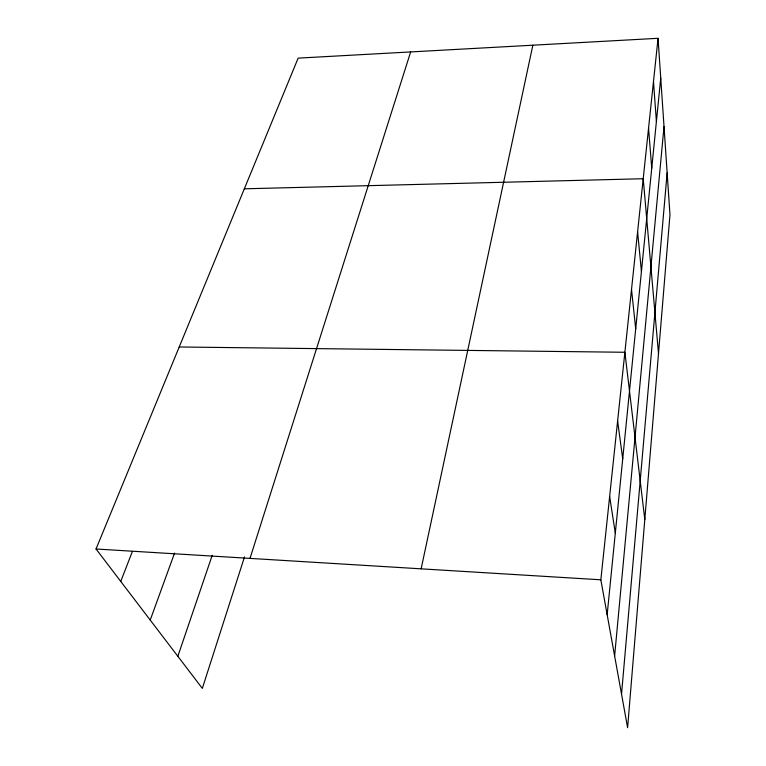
<?xml version="1.0" encoding="UTF-8"?>
<svg xmlns="http://www.w3.org/2000/svg" width="766" height="766" viewBox="0 0 766 766"><rect width="100%" height="100%" fill="white"/><g stroke="black" fill="none" stroke-linecap="round" stroke-linejoin="round"><path stroke-width="1.15" d="M621.532 694.149L667.148 172.819M614.619 655.935L664.017 126.495M607.16 614.705L660.742 78.084M658.051 38.3L669.972 214.691L627.603 727.7L600.841 579.805L658.051 38.3L298.146 58.13L96.028 548.992L202.329 688.395L244.507 556.901M421.137 568.832L532.849 45.204M250.003 558.385L410.653 51.935M177.846 656.29L212.22 555.321M150.222 620.058L174.581 553.062M120.741 581.394L132.384 551.482M244.344 188.809L643.22 178.727L658.501 353.624M179.206 346.979L624.884 352.274L644.8 519.472M96.028 548.992L600.841 579.805M609.64 496.483L615.309 533.079M617.616 420.994L622.72 458.834M631.519 289.462L635.703 328.796M637.609 231.82L641.429 271.528M648.553 128.257L651.742 168.242M653.484 81.579L656.405 121.516"/></g></svg>
